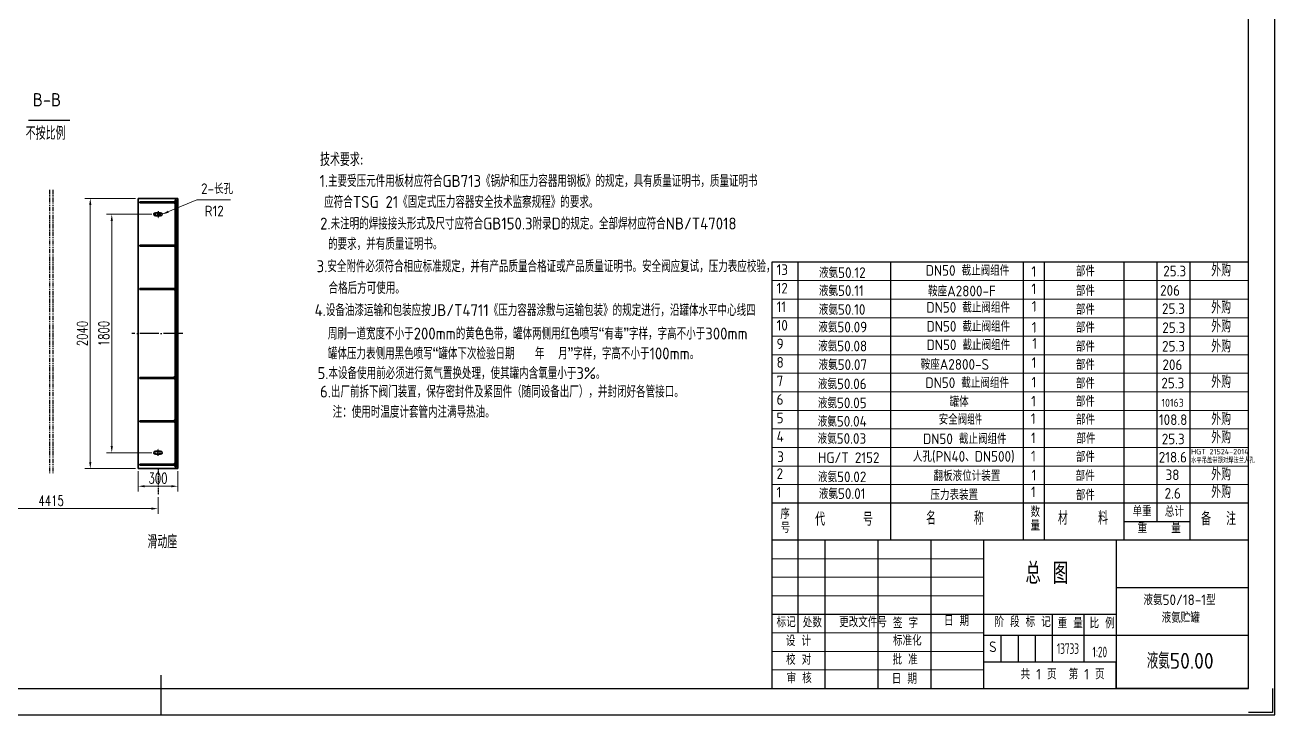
# Model space of a CAD drawing. Header units: millimetres. Extents: x 250587 to 267407, y 48545 to 60425.
# Drawn here: x 257969 to 267407, y 48545 to 53755 of the extents above; entities that cross this region are included whole.
import ezdxf

# ---------------------------------------------------------------- set-up
doc = ezdxf.new("R2010")
doc.units = ezdxf.units.MM
for name, pattern in [('ACAD_ISO04W100', [30, 24, -3, 0, -3]), ('ACAD_ISO10W100', [18, 12, -3, 0, -3]), ('CENTER', [2, 1.25, -0.25, 0.25, -0.25]), ('PHANTOM', [63.5, 31.75, -6.35, 6.35, -6.35, 6.35, -6.35])]:
    doc.linetypes.add(name, pattern=pattern)
for name, color, linetype, lineweight in [('002边框线', 1, 'Continuous', 18), ('文字', 2, 'Continuous', 15), ('粗实线', 7, 'Continuous', 30)]:
    doc.layers.add(name, color=color, linetype=linetype, lineweight=lineweight)
doc.layers.add('Layer1', color=7, linetype='CENTER')
doc.layers.add('边框', color=7, linetype='Continuous')
doc.styles.add('GW', font='isocp.shx', dxfattribs={"bigfont": 'gbcbig.shx'})
doc.styles.add('HZ', font='isocp.shx', dxfattribs={"width": 0.7, "bigfont": 'gbcbig.shx'})
doc.styles.get("Standard").update_dxf_attribs({"font": 'txt.shx'})
doc.styles.add('英文或数字', font='simplex.shx', dxfattribs={"width": 0.7, "bigfont": 'gbcbig.shx'})
doc.dimstyles.new('尺寸标注1.20', dxfattribs={"dimscale": 20, "dimtxt": 4, "dimasz": 2.5, "dimexe": 2, "dimexo": 1, "dimgap": 1, "dimtad": 1, "dimdec": 1, "dimdsep": 46, "dimtxsty": '英文或数字', "dimcen": 1, "dimclrd": 4, "dimclre": 3, "dimclrt": 2, "dimadec": 1, "dimazin": 2, "dimtfac": 1, "dimtdec": 1, "dimtmove": 0, "dimatfit": 3, "dimfxl": 0, "dimtolj": 1, "dimtzin": 0, "dimlwd": 15, "dimlwe": 15, "dimarcsym": 0})

# ---------------------------------------------------------------- blocks, each defined once
blk = doc.blocks.new('A$C6A09782F')
at = {"ltscale": 10}
for p, q in [((841, 0), (841, 594)), ((831, 10), (831, 584)), ((831, 10), (831, 66)), ((25, 10), (831, 10)), ((0, 0), (841, 0))]:
    blk.add_line(p, q, dxfattribs=at)
blk.add_lwpolyline([(420.5, 0), (420.5, 15)], dxfattribs=at)
at = {"ltscale": 10, "flags": 128}
blk.add_lwpolyline([(840, 10), (840, 1), (831, 1)], dxfattribs=at)
blk.add_lwpolyline([(840, 10), (840, 1), (831, 1)], dxfattribs=at)
blk = doc.blocks.new('*D367')
at = {"color": 3, "lineweight": 15}
for p, q in [((258823.2, 50385.6), (258823.2, 50232.4)), ((259123.2, 50385.6), (259123.2, 50232.4))]:
    blk.add_line(p, q, dxfattribs=at)
at = {"color": 4, "lineweight": 15}
blk.add_line((259073.2, 50272.4), (258873.2, 50272.4), dxfattribs=at)
at = {"color": 4}
for points in [[(258873.2, 50280.7), (258873.2, 50264.1), (258823.2, 50272.4)], [(259073.2, 50280.7), (259073.2, 50264.1), (259123.2, 50272.4)]]:
    blk.add_solid(points, dxfattribs=at)
at = {"layer": 'Defpoints', "color": 0}
for p in [(258823.2, 50405.6), (259123.2, 50405.6), (258823.2, 50272.4)]:
    blk.add_point(p, dxfattribs=at)
at = {"color": 2, "insert": (258973.2, 50332.4), "char_height": 80, "attachment_point": 5, "style": '英文或数字'}
blk.add_mtext('\\A1;300', dxfattribs=at)
blk = doc.blocks.new('*D368')
at = {"color": 3, "lineweight": 15}
for p, q in [((258803.2, 52445.6), (258421.7, 52445.6)), ((258803.2, 50405.6), (258421.7, 50405.6))]:
    blk.add_line(p, q, dxfattribs=at)
at = {"color": 4, "lineweight": 15}
blk.add_line((258461.7, 52395.6), (258461.7, 50455.6), dxfattribs=at)
at = {"color": 4}
for points in [[(258453.4, 52395.6), (258470, 52395.6), (258461.7, 52445.6)], [(258453.4, 50455.6), (258470, 50455.6), (258461.7, 50405.6)]]:
    blk.add_solid(points, dxfattribs=at)
at = {"layer": 'Defpoints', "color": 0}
for p in [(258823.2, 52445.6), (258461.7, 50405.6), (258823.2, 50405.6)]:
    blk.add_point(p, dxfattribs=at)
at = {"color": 2, "insert": (258401.7, 51425.6), "char_height": 80, "attachment_point": 5, "rotation": 90, "style": '英文或数字'}
blk.add_mtext('\\A1;2040', dxfattribs=at)
blk = doc.blocks.new('*D369')
at = {"color": 3, "lineweight": 15}
for p, q in [((258925.3, 52325.6), (258584.2, 52325.6)), ((258925.3, 50525.6), (258584.2, 50525.6))]:
    blk.add_line(p, q, dxfattribs=at)
at = {"color": 4, "lineweight": 15}
blk.add_line((258624.2, 52275.6), (258624.2, 50575.6), dxfattribs=at)
at = {"color": 4}
for points in [[(258615.9, 52275.6), (258632.5, 52275.6), (258624.2, 52325.6)], [(258615.9, 50575.6), (258632.5, 50575.6), (258624.2, 50525.6)]]:
    blk.add_solid(points, dxfattribs=at)
at = {"layer": 'Defpoints', "color": 0}
for p in [(258945.3, 52325.6), (258624.2, 50525.6), (258945.3, 50525.6)]:
    blk.add_point(p, dxfattribs=at)
at = {"color": 2, "insert": (258564.2, 51425.6), "char_height": 80, "attachment_point": 5, "rotation": 90, "style": '英文或数字'}
blk.add_mtext('\\A1;1800', dxfattribs=at)
blk = doc.blocks.new('*D370')
at = {"color": 3, "lineweight": 15}
for p, q in [((257359.3, 50189.3), (257359.3, 50063.4)), ((258973.2, 50189.3), (258973.2, 50063.4))]:
    blk.add_line(p, q, dxfattribs=at)
at = {"color": 4, "lineweight": 15}
blk.add_line((257409.3, 50103.4), (258923.2, 50103.4), dxfattribs=at)
at = {"color": 4}
for points in [[(257409.3, 50111.7), (257409.3, 50095), (257359.3, 50103.4)], [(258923.2, 50111.7), (258923.2, 50095), (258973.2, 50103.4)]]:
    blk.add_solid(points, dxfattribs=at)
at = {"layer": 'Defpoints', "color": 0}
for p in [(257359.3, 50209.3), (258973.2, 50209.3), (258973.2, 50103.4)]:
    blk.add_point(p, dxfattribs=at)
at = {"color": 2, "insert": (258166.3, 50163.4), "char_height": 80, "attachment_point": 5, "style": '英文或数字'}
blk.add_mtext('\\A1;4415', dxfattribs=at)

msp = doc.modelspace()

# ---------------------------------------------------------------- hatches: boundary and pattern name
h = msp.add_hatch()
h.set_pattern_fill('ANSI31', color=3, scale=2, angle=90, style=0)
h.set_pattern_definition([(135, (258835.213, 50430.65), (-4.490128, -4.490128), [])])
h.paths.add_polyline_path([(259103.21, 52420.65), (258835.21, 52420.65), (258835.21, 52412.65), (259103.21, 52412.65)])
h.paths.add_polyline_path([(259103.21, 52092.65), (258835.21, 52092.65), (258835.21, 52084.65), (259103.21, 52084.65)])
h.paths.add_polyline_path([(259103.21, 51764.65), (258835.21, 51764.65), (258835.21, 51756.65), (259103.21, 51756.65)])
h.paths.add_polyline_path([(259103.21, 51094.65), (258835.21, 51094.65), (258835.21, 51086.65), (259103.21, 51086.65)])
h.paths.add_polyline_path([(259103.21, 50766.65), (258835.21, 50766.65), (258835.21, 50758.65), (259103.21, 50758.65)])
h.paths.add_polyline_path([(259103.21, 50438.65), (258835.21, 50438.65), (258835.21, 50430.65), (259103.21, 50430.65)])
h = msp.add_hatch()
h.set_pattern_fill('ANSI31', color=3, scale=2, style=0)
h.set_pattern_definition([(45, (259103.213, 50415.65), (-4.490128, 4.490128), [])])
h.paths.add_polyline_path([(259103.21, 52435.65), (259113.21, 52435.65), (259113.21, 50415.65), (259103.21, 50415.65)])
at = {"layer": 'Layer1', "lineweight": 35}
h = msp.add_hatch(color=256, dxfattribs=at)
h.paths.add_polyline_path([(259103.21, 50446.38), (259103.21, 50438.65), (259090.62, 50438.65)])
h.paths.add_polyline_path([(259103.21, 50430.65), (259103.21, 50420.35), (259096.72, 50430.65)])
h.paths.add_polyline_path([(259103.21, 50774.38), (259103.21, 50766.65), (259090.62, 50766.65)])
h.paths.add_polyline_path([(259103.21, 50758.65), (259103.21, 50750.71), (259097.41, 50758.65)])
h.paths.add_polyline_path([(259103.21, 51086.65), (259103.21, 51078.71), (259097.41, 51086.65)])
h.paths.add_polyline_path([(259103.21, 51102.38), (259103.21, 51094.65), (259090.62, 51094.65)])
h.paths.add_polyline_path([(259103.21, 52430.95), (259103.21, 52420.65), (259096.72, 52420.65)])
h.paths.add_polyline_path([(259103.21, 52412.65), (259103.21, 52404.92), (259090.62, 52412.65)])
h.paths.add_polyline_path([(259103.21, 52100.59), (259103.21, 52092.65), (259097.41, 52092.65)])
h.paths.add_polyline_path([(259103.21, 52084.65), (259103.21, 52076.92), (259090.62, 52084.65)])
h.paths.add_polyline_path([(259103.21, 51772.59), (259103.21, 51764.65), (259097.41, 51764.65)])
h.paths.add_polyline_path([(259103.21, 51756.65), (259103.21, 51748.92), (259090.62, 51756.65)])

# ---------------------------------------------------------------- linework, layer by layer
for p, q in [((257994.98, 53037.28), (258308.05, 53037.28)), ((259103.21, 52404.92), (259090.62, 52412.65)), ((259103.21, 52430.95), (259096.72, 52420.65)), ((259103.21, 52076.92), (259090.62, 52084.65)), ((259103.21, 52100.59), (259097.41, 52092.65)), ((259103.21, 51748.92), (259090.62, 51756.65)), ((259103.21, 51772.59), (259097.41, 51764.65)), ((259103.21, 51102.38), (259090.62, 51094.65)), ((259103.21, 51078.71), (259097.41, 51086.65))]:
    msp.add_line(p, q)
at = {"color": 6, "linetype": 'PHANTOM'}
for p, q in [((258154.99, 52509.88), (258154.99, 50371.69)), ((258179.99, 52509.88), (258179.99, 50371.69))]:
    msp.add_line(p, q, dxfattribs=at)
at = {"lineweight": 35}
for p, q in [((258823.21, 50405.65), (258823.21, 52445.65)), ((259123.21, 52445.65), (258823.21, 52445.65)), ((258835.21, 52420.65), (259103.21, 52420.65)), ((258835.21, 52420.65), (258835.21, 52412.65)), ((258835.21, 52412.65), (259103.21, 52412.65)), ((259103.21, 50415.65), (259103.21, 52435.65)), ((259103.21, 52435.65), (259113.21, 52435.65)), ((259113.21, 50415.65), (259113.21, 52435.65)), ((259123.21, 50405.65), (259123.21, 52445.65)), ((258953.21, 52337.65), (258973.21, 52337.65)), ((258993.21, 52313.65), (258953.21, 52313.65)), ((258973.21, 52337.65), (258993.21, 52337.65)), ((258835.21, 52092.65), (259103.21, 52092.65)), ((258835.21, 52092.65), (258835.21, 52084.65)), ((258835.21, 52084.65), (259103.21, 52084.65)), ((258835.21, 51764.65), (259103.21, 51764.65)), ((258835.21, 51764.65), (258835.21, 51756.65)), ((258835.21, 51756.65), (259103.21, 51756.65)), ((258835.21, 51094.65), (259103.21, 51094.65)), ((258835.21, 51086.65), (258835.21, 51094.65)), ((258835.21, 51086.65), (259103.21, 51086.65)), ((258835.21, 50766.65), (259103.21, 50766.65)), ((258835.21, 50758.65), (258835.21, 50766.65)), ((258835.21, 50758.65), (259103.21, 50758.65)), ((259103.21, 50774.38), (259090.62, 50766.65)), ((259103.21, 50750.71), (259097.41, 50758.65)), ((258993.21, 50537.65), (258953.21, 50537.65)), ((258953.21, 50513.65), (258973.21, 50513.65)), ((258973.21, 50513.65), (258993.21, 50513.65)), ((259123.21, 50405.65), (258823.21, 50405.65)), ((258835.21, 50438.65), (259103.21, 50438.65)), ((258835.21, 50430.65), (258835.21, 50438.65)), ((258835.21, 50430.65), (259103.21, 50430.65)), ((259103.21, 50446.38), (259090.62, 50438.65)), ((259103.21, 50420.35), (259096.72, 50430.65)), ((259103.21, 50415.65), (259113.21, 50415.65))]:
    msp.add_line(p, q, dxfattribs=at)
at = {"color": 1, "linetype": 'ACAD_ISO10W100'}
msp.add_line((258973.21, 50405.65), (258973.21, 50209.29), dxfattribs=at)
at = {"lineweight": 35}
for centre, start, end in [((258953.21, 52325.65), 90, 270), ((258993.21, 52325.65), 270, 90), ((258953.21, 50525.65), 90, 270), ((258993.21, 50525.65), 270, 90)]:
    msp.add_arc(centre, 12, start, end, dxfattribs=at)
at = {"layer": '002边框线', "color": 3}
for p, q in [((267207.49, 51825.06), (263607.49, 51825.06)), ((267207.49, 51685.06), (263607.49, 51685.06)), ((267207.49, 51545.06), (263607.49, 51545.06)), ((267207.49, 51405.06), (263607.49, 51405.06)), ((267207.49, 51265.06), (263607.49, 51265.06)), ((267207.49, 51125.06), (263607.49, 51125.06)), ((267207.49, 50985.06), (263607.49, 50985.06)), ((267207.49, 50985.06), (263607.49, 50985.06)), ((267207.49, 50845.06), (263607.49, 50845.06)), ((267207.49, 50705.06), (263607.49, 50705.06)), ((267207.49, 50565.06), (263607.49, 50565.06)), ((267207.49, 50425.06), (263607.49, 50425.06)), ((267207.49, 50285.06), (263607.49, 50285.06)), ((265207.49, 49725.06), (263607.49, 49725.06)), ((265207.49, 49585.06), (263607.49, 49585.06)), ((265207.49, 49445.06), (263607.49, 49445.06)), ((265207.49, 49165.06), (263607.49, 49165.06)), ((265207.49, 49025.06), (263607.49, 49025.06)), ((265207.49, 48885.06), (263607.49, 48885.06))]:
    msp.add_line(p, q, dxfattribs=at)
at = {"layer": 'Layer1', "color": 1, "linetype": 'ACAD_ISO10W100'}
for p, q in [((258945.28, 52325.65), (259000.36, 52325.65)), ((258973.21, 52348.89), (258973.21, 52296.19)), ((258945.28, 50525.65), (259000.36, 50525.65)), ((258973.21, 50502.41), (258973.21, 50555.11))]:
    msp.add_line(p, q, dxfattribs=at)
at = {"layer": 'Layer1', "color": 1, "linetype": 'ACAD_ISO04W100', "ltscale": 6}
msp.add_line((259159.54, 51425.65), (258775.38, 51425.65), dxfattribs=at)
at = {"layer": '粗实线', "ltscale": 10}
for p, q in [((263607.49, 51965.06), (263607.49, 50985.06)), ((267207.49, 51965.06), (263607.49, 51965.06)), ((263607.49, 50985.06), (263607.49, 48745.06)), ((267207.49, 48745.06), (267207.49, 49865.06)), ((263607.49, 48745.06), (267207.49, 48745.06)), ((267207.49, 48745.06), (266207.49, 48745.06))]:
    msp.add_line(p, q, dxfattribs=at)
at = {"layer": '粗实线', "color": 3, "ltscale": 10}
for p, q in [((263807.49, 50985.06), (263807.49, 51965.06)), ((264507.49, 50978.39), (264507.49, 51965.06)), ((265507.49, 50974.52), (265507.49, 51965.06)), ((265667.49, 50985.06), (265667.49, 51965.06)), ((266267.49, 50977.13), (266267.49, 51965.06)), ((266517.49, 50977.13), (266517.49, 51965.06)), ((266767.49, 50985.06), (266767.49, 51965.06)), ((263807.49, 49865.06), (263807.49, 50985.06)), ((264507.49, 49865.06), (264507.49, 50985.06)), ((265507.49, 49865.06), (265507.49, 50985.06)), ((265667.49, 49865.06), (265667.49, 50985.06)), ((266267.49, 49865.06), (266267.49, 50985.06)), ((266517.49, 50005.06), (266517.49, 50985.06)), ((266767.49, 49865.06), (266767.49, 50985.06)), ((263807.49, 49165.06), (263807.49, 49865.06)), ((264007.49, 49865.06), (264007.49, 48745.06)), ((264407.49, 49865.06), (264407.49, 48745.06)), ((264807.49, 49865.06), (264807.49, 48745.06)), ((265207.49, 49865.06), (265207.49, 48745.06)), ((266207.49, 49865.06), (266207.49, 48745.06)), ((265727.49, 48945.06), (265727.49, 49305.06)), ((265967.49, 48945.06), (265967.49, 49305.06)), ((265337.49, 49145.06), (265337.49, 48945.06)), ((265467.49, 49145.06), (265467.49, 48945.06)), ((265597.49, 49145.06), (265597.49, 48945.06)), ((267207.49, 49145.06), (266207.49, 49145.06))]:
    msp.add_line(p, q, dxfattribs=at)
at = {"layer": '粗实线'}
for p, q in [((267207.49, 50145.06), (263607.49, 50145.06)), ((267207.49, 49865.06), (263607.49, 49865.06)), ((267207.49, 49865.06), (263607.49, 49865.06)), ((266207.49, 48745.06), (266207.49, 48945.06))]:
    msp.add_line(p, q, dxfattribs=at)
at = {"layer": '粗实线', "color": 3}
for p, q in [((267207.49, 50145.06), (263607.49, 50145.06)), ((263807.49, 49865.06), (263807.49, 50145.06)), ((264507.49, 49865.06), (264507.49, 50145.06)), ((266267.49, 50005.06), (266767.49, 50005.06)), ((267207.49, 49505.06), (266207.49, 49505.06)), ((266207.49, 49305.06), (265207.49, 49305.06)), ((266207.49, 49145.06), (265207.49, 49145.06)), ((266207.49, 48945.06), (265207.49, 48945.06))]:
    msp.add_line(p, q, dxfattribs=at)
at = {"layer": '边框'}
for p in [(263607.49, 50145.06), (263607.49, 49865.06)]:
    msp.add_line(p, (263607.49, 48745.06), dxfattribs=at)
at = {"layer": '边框', "color": 3}
msp.add_line((265207.49, 49305.06), (263607.49, 49305.06), dxfattribs=at)

# ---------------------------------------------------------------- block references
at = {"layer": '粗实线', "xscale": 20, "yscale": 20, "zscale": 20}
msp.add_blockref('A$C6A09782F', (250587.49, 48545.06), dxfattribs=at)

# ---------------------------------------------------------------- texts
at = {"color": 2, "style": 'GW'}
for s, height, p in [('技术要求:', 100, (260196.73, 52689.48)), ('1.主要受压元件用板材应符合GB713《锅炉和压力容器用钢板》的规定，具有质量证明书，质量证明书', 90, (260192.84, 52532.46)), ('2.未注明的焊接接头形式及尺寸应符合GB150.3附录D的规定。全部焊材应符合NB/T47018', 90, (260197.2, 52210.77)), ('3.安全附件必须符合相应标准规定，并有产品质量合格证或产品质量证明书。安全阀应复试，压力表应校验，', 90, (260170.92, 51888.41)), ('4.设备油漆运输和包装应按JB/T4711《压力容器涂敷与运输包装》的规定进行，沿罐体水平中心线四', 90, (260155.68, 51557.11)), ('5.本设备使用前必须进行氮气置换处理，使其罐内含氧量小于3%%%。', 90, (260177.63, 51081.54)), ('6.出厂前拆下阀门装置，保存密封件及紧固件（随同设备出厂），并封闭好各管接口。', 90, (260196.61, 50942.08)), ('注：使用时温度计套管内注满导热油。', 90, (260291.89, 50788.46))]:
    msp.add_text(s, height=height, dxfattribs=at).set_placement(p)
at = {"attachment_point": 1, "style": 'GW'}
for s, insert, char_height, width in [('{\\C2;B-B}', (258027.58, 53240.59), 100, 103.7935), ('{\\C2;不按比例}', (257974.21, 52988.16), 100, 326.0094), ('{\\C2;R12}', (259325.39, 52390.59), 80, 514.9608), ('{\\C2;液氨50.12}', (263964.63, 51925.4), 80, 719.1327), ('{\\C2;DN50 截止阀组件}', (264770.17, 51941.89), 80, 893.018), ('{\\C2;部件}', (265903.69, 51937.03), 80, 719.1327), ('{\\H1.167x;\\C2;外购}', (266925.86, 51950.19), 80, 162.5406), ('{\\C2;液氨50.11}', (263963.44, 51789.34), 80, 719.1327), ('{\\C2;鞍座A2800-F}', (264788.15, 51786.44), 80, 619.4726), ('{\\C2;部件}', (265903.69, 51788.95), 80, 748.079), ('{\\C2;液氨50.10}', (263962.64, 51646.95), 80, 719.1327), ('{\\C2;DN50 截止阀组件}', (264775.42, 51662.88), 80, 893.018), ('{\\C2;部件}', (265903.69, 51647.73), 80, 737.1266), ('{\\H1.167x;\\C2;外购}', (266925.86, 51669.36), 80, 162.5406), ('{\\H1.167x;\\C2;外购}', (266925.86, 51526.92), 80, 162.5406), ('{\\C2;液氨50.09}', (263959.27, 51514.3), 80, 719.1327), ('{\\C2;DN50 截止阀组件}', (264776.4, 51519.71), 80, 893.018), ('{\\C2;部件}', (265903.69, 51511.59), 80, 752.4721), ('{\\C2;液氨50.08}', (263957.72, 51370.9), 80, 719.1327), ('{\\C2;DN50 截止阀组件}', (264776.78, 51379.98), 80, 893.018), ('{\\C2;部件}', (265903.69, 51367.92), 80, 749.7722), ('{\\H1.167x;\\C2;外购}', (266925.86, 51376.33), 80, 162.5406), ('{\\C2;液氨50.07}', (263960.95, 51230.5), 80, 719.1327), ('{\\C2;鞍座A2800-S}', (264732.09, 51232.38), 80, 719.1327), ('{\\C2;部件}', (265903.69, 51231.02), 80, 734.5579), ('{\\C2;液氨50.06}', (263955.85, 51085.34), 80, 719.1327), ('{\\C2;DN50 截止阀组件}', (264767.92, 51094.13), 80, 893.018), ('{\\C2;部件}', (265903.69, 51089.97), 80, 731.197), ('{\\H1.167x;\\C2;外购}', (266925.86, 51107.71), 80, 162.5406), ('{\\C2;液氨50.05}', (263955.66, 50941.7), 80, 719.1327), ('{\\C2;罐体}', (264950.62, 50951.21), 80, 719.1327), ('{\\C2;部件}', (265903.69, 50953.94), 80, 741.2466), ('{\\C2;液氨50.04}', (263954.84, 50802.59), 80, 719.1327), ('{\\C2;安全阀\\W0.7;组件}', (264867.66, 50817.49), 80, 347.3713), ('{\\C2;部件}', (265904.5, 50816.52), 80, 719.1327), ('{\\H1.167x;\\C2;外购}', (266925.86, 50826.89), 80, 162.5406), ('{\\H1.167x;\\C2;外购}', (266925.86, 50688.51), 80, 162.5406), ('{\\C2;液氨50.03}', (263953.99, 50672.81), 80, 719.1327), ('{\\C2;DN50 截止阀组件}', (264749.83, 50670.56), 80, 893.018), ('{\\C2;部件}', (265908.09, 50673.83), 80, 719.1327), ('{\\C1;HG/T 2152 }', (263957.54, 50528.23), 80, 889.1937), ('{\\C2;部件}', (265903.69, 50535.11), 80, 911.422), ('{\\H0.5x;\\C1;HGT 21524-2014 水平吊盖带颈对焊法兰人孔}', (266773.68, 50553.83), 80, 392.796), ('{\\H1.167x;\\C2;外购}', (266925.86, 50409.22), 80, 162.5406), ('{\\C2;液氨50.02}', (263956.75, 50383.18), 80, 719.1327), ('{\\C2;翻板液位计装置}', (264829.25, 50391.99), 80, 719.1327), ('{\\C2;部件}', (265901.47, 50392.15), 80, 719.1327), ('{\\C2;液氨50.01}', (263963.26, 50256.5), 80, 719.1327), ('{\\C2;压力表装置}', (264805.75, 50248.27), 80, 719.1327), ('{\\C2;部件}', (265903.69, 50246.86), 80, 719.1327), ('{\\H1.167x;\\C2;外购}', (266925.86, 50276.27), 80, 162.5406), ('{\\C2;液氨50/18-1型\\P   液氨贮罐}', (266414.5, 49454.9), 80, 628.6131)]:
    msp.add_mtext(s, dxfattribs=dict(at, insert=insert, char_height=char_height, width=width))
at = {"color": 2, "attachment_point": 1, "style": 'GW'}
for s, insert, char_height, width in [('2-长孔', (259298.26, 52559.22), 80, 514.9608), ('应符合TSG 21《固定式压力容器安全技术监察规程》的要求。', (260227.49, 52463.79), 90, 2389.079), ('的要求，并有质量证明书。', (260257.33, 52147.45), 90, 2389.079), ('合格后方可使用。', (260260.95, 51814.62), 90, 2389.079), ('周刷一道宽度不小于200mm的黄色色带，罐体两侧用红色喷写“有毒”字样，字高不小于300mm\\P罐体压力表侧用黑色喷写“罐体下次检验日期   年  月”字样，字高不小于100mm。', (260255.71, 51470.07), 90, 3203.9035)]:
    msp.add_mtext(s, dxfattribs=dict(at, insert=insert, char_height=char_height, width=width))
at = {"color": 1, "insert": (264673.04, 50537.7), "char_height": 80, "width": 803.9645, "attachment_point": 1, "style": 'GW'}
msp.add_mtext('人孔(PN40、DN500)', dxfattribs=at)
at = {"insert": (258893.52, 49903.33), "char_height": 100, "width": 514.9608, "attachment_point": 1}
msp.add_mtext('{\\Fisocp,gbcbig|c134;\\C2;滑动座}', dxfattribs=at)
at = {"layer": '文字', "ltscale": 10}
for s, height, style, p in [('13', 80, 'HZ', (263643.98, 51867.72)), ('1', 80, 'HZ', (265568.55, 51854.12)), ('25.3', 80, 'HZ', (266563.29, 51856.96)), ('12', 80, 'HZ', (263643.98, 51727.72)), ('1', 80, 'HZ', (265568.55, 51723.5)), ('206', 80, 'HZ', (266539.97, 51711.25)), ('11', 80, 'HZ', (263643.98, 51587.72)), ('1', 80, 'HZ', (265570.88, 51590.54)), ('25.3', 80, 'HZ', (266554.25, 51573.58)), ('10', 80, 'HZ', (263643.98, 51447.72)), ('1', 80, 'HZ', (265570.88, 51431.93)), ('25.3', 80, 'HZ', (266556.49, 51429.53)), ('9', 80, 'HZ', (263643.98, 51307.72)), ('1', 80, 'HZ', (265574.54, 51311.04)), ('25.3', 80, 'HZ', (266554.72, 51289.57)), ('8', 80, 'HZ', (263643.98, 51167.72)), ('1', 80, 'HZ', (265570.19, 51166.14)), ('206', 80, 'HZ', (266557.61, 51149.75)), ('7', 80, 'HZ', (263643.98, 51027.72)), ('1', 80, 'HZ', (265568.74, 51018.34)), ('25.3', 80, 'HZ', (266549.45, 51011.61)), ('6', 80, 'HZ', (263643.98, 50887.72)), ('1', 80, 'HZ', (265565.97, 50874.7)), ('10163', 60, 'GW', (266550.56, 50872.56)), ('5', 80, 'HZ', (263643.98, 50747.72)), ('1', 80, 'HZ', (265563.42, 50742.83)), ('108.8', 80, 'HZ', (266530.72, 50734.81)), ('4', 80, 'HZ', (263643.98, 50607.72)), ('1', 80, 'HZ', (265565.13, 50597.1)), ('25.3', 80, 'HZ', (266552.52, 50589.08)), ('3', 80, 'HZ', (263648.48, 50455.34)), ('1', 80, 'HZ', (265565.79, 50460.1)), ('218.6', 80, 'HZ', (266529.71, 50451.59)), ('2', 80, 'HZ', (263643.98, 50327.72)), ('1', 80, 'HZ', (265569.51, 50316.88)), ('38', 80, 'HZ', (266581.05, 50318.82)), ('1', 80, 'HZ', (263643.98, 50187.72)), ('1', 80, 'HZ', (265565.19, 50189.33)), ('2.6', 80, 'HZ', (266574.17, 50178.73)), ('数', 80, 'HZ', (265561.55, 50040.16)), ('单重', 80, 'HZ', (266331.87, 50044.64)), ('总计', 80, 'HZ', (266575.86, 50042.66)), ('序', 80, 'HZ', (263672.64, 50024.6)), ('代     号 ', 100, 'HZ', (263934.96, 49973.69)), ('名     称', 100, 'HZ', (264772.55, 49981.52)), ('材    料', 100, 'HZ', (265768.55, 49981.68)), ('备  注', 100, 'HZ', (266849.52, 49977.58)), ('号', 80, 'HZ', (263675.18, 49920.24)), ('量', 80, 'HZ', (265560.67, 49938.01)), ('重    量', 80, 'HZ', (266369.61, 49918)), ('总 图', 160, 'HZ', (265523.36, 49535.25)), ('标记', 80, 'HZ', (263643.98, 49207.72)), ('处数', 80, 'HZ', (263842.21, 49205.33)), ('更改文件号', 80, 'HZ', (264116.88, 49207.72)), ('签 字', 80, 'HZ', (264522.9, 49200.56)), ('日 期', 80, 'HZ', (264908.17, 49217.29)), ('阶 段 标 记', 80, 'HZ', (265289.33, 49209.25)), ('重 量', 80, 'HZ', (265766.25, 49199.2)), ('比 例', 80, 'HZ', (266007.33, 49199.2)), ('设 计', 80, 'HZ', (263713.84, 49065.54)), ('标准化', 80, 'HZ', (264523.15, 49068.59)), ('S', 80, 'HZ', (265248.95, 49020.35)), ('校 对', 80, 'HZ', (263715.55, 48924.27)), ('批 准', 80, 'HZ', (264519.24, 48925.13)), ('液氨50.00', 120, 'HZ', (266439.69, 48894.24)), ('共 1 页  第 1 页', 80, 'HZ', (265486.7, 48813.64)), ('审 核', 80, 'HZ', (263719.93, 48784.9)), ('日 期', 80, 'HZ', (264514.12, 48779.96))]:
    msp.add_text(s, height=height, dxfattribs=dict(at, style=style)).set_placement(p)
at = {"layer": '文字', "ltscale": 10, "char_height": 80, "width": 347.3713, "attachment_point": 1, "style": 'HZ'}
for s, insert in [('{\\C2;13733}', (265760.57, 49086.33)), ('{\\Fisocp,gbcbig|c134;\\C2;1:20}', (266029.11, 49060.96))]:
    msp.add_mtext(s, dxfattribs=dict(at, insert=insert))

# ---------------------------------------------------------------- dimensions: what is measured, and where the dimension line sits
for base, p1, p2, angle, picture, middle in [((258461.7, 50405.65), (258823.21, 52445.65), (258823.21, 50405.65), 90, '*D368', (258461.7, 51425.65)), ((258624.2, 50525.65), (258945.28, 52325.65), (258945.28, 50525.65), 90, '*D369', (258624.2, 51425.65)), ((258823.21, 50272.39), (259123.21, 50405.65), (258823.21, 50405.65), 180, '*D367', (258973.21, 50272.39))]:
    dim = msp.add_linear_dim(base=base, p1=p1, p2=p2, angle=angle, dimstyle='尺寸标注1.20')
    dim.commit()
    dim.dimension.update_dxf_attribs({"geometry": picture, "text_midpoint": middle, "dimtype": 160})
dim = msp.add_linear_dim(base=(258973.21, 50103.35), p1=(257359.3, 50209.29), p2=(258973.21, 50209.29), text='4415', dimstyle='尺寸标注1.20')
dim.commit()
dim.dimension.update_dxf_attribs({"geometry": '*D370', "text_midpoint": (258166.26, 50103.35), "dimtype": 160})

# ---------------------------------------------------------------- leaders
msp.add_leader([(259005.21, 52325.65), (259266.62, 52435.76), (259521.28, 52435.76)], dimstyle='尺寸标注1.20', override={"dimgap": 1, "dimtad": 0})

doc.saveas('drawing.dxf')
